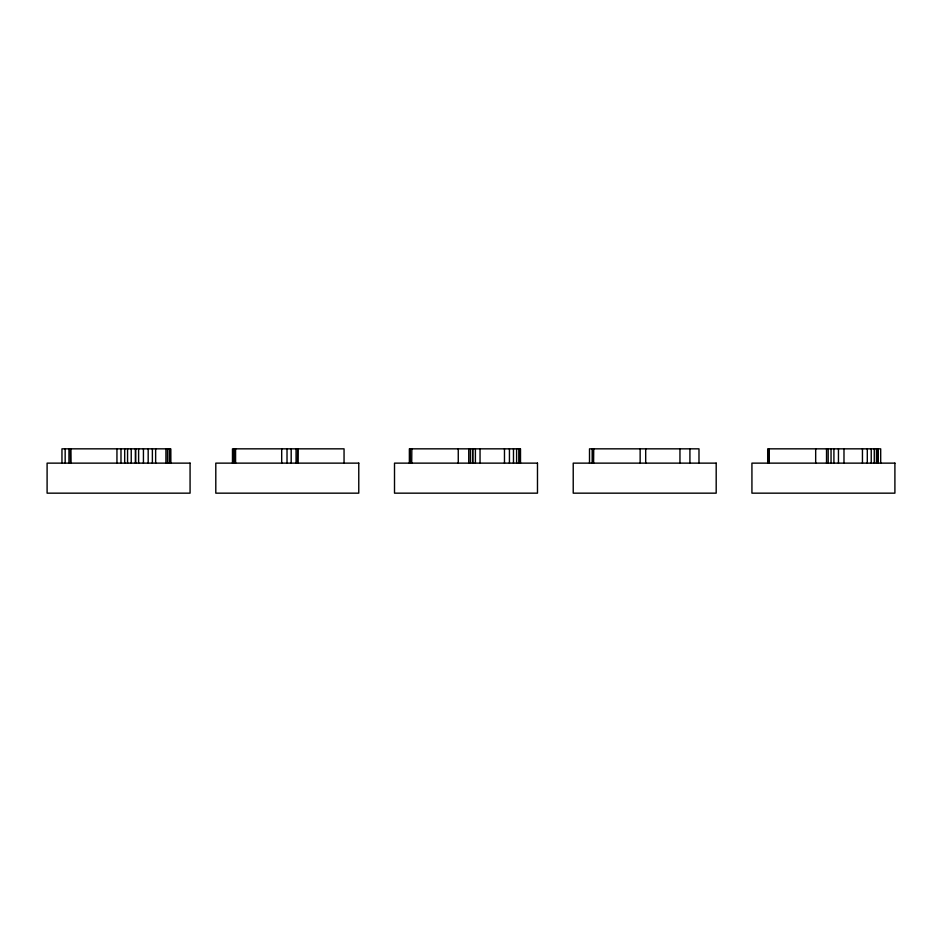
<?xml version="1.0" encoding="UTF-8"?>
<svg xmlns="http://www.w3.org/2000/svg" width="942" height="942" viewBox="0 0 942 942"><rect width="100%" height="100%" fill="white"/><g stroke="black" fill="none" stroke-linecap="round" stroke-linejoin="round"><path stroke-width="1.41" d="M880.688 463.134L880.688 448.839L767.695 448.839L767.695 463.134M878.144 448.839L878.144 463.134M877.661 448.839L877.72 463.134M876.437 448.839L876.437 463.134M874.27 448.839L874.27 463.134M871.232 448.839L871.232 463.134M867.299 448.839L867.299 463.134M862.448 448.839L862.448 463.134M843.985 448.839L843.985 463.134M838.451 448.839L838.451 463.134M833.917 448.839L833.917 463.134M831.044 448.839L831.044 463.134M828.183 448.839L828.183 463.134M826.534 448.839L826.534 463.134M815.678 448.839L815.678 463.134M698.988 463.134L698.988 448.839L589.504 448.839L589.504 463.134M689.921 448.839L689.921 463.134M679.959 448.839L679.959 463.134M645.694 448.839L645.694 463.134M640.148 448.839L640.148 463.134M593.719 448.839L593.601 463.134M592.718 448.839L592.718 463.134M592.165 448.839L592.165 463.134M520.502 463.134L520.502 448.839L409.37 448.839L409.37 463.134M520.078 448.839L520.078 463.134M518.795 448.839L518.795 463.134M516.605 448.839L516.605 463.134M513.484 448.839L513.484 463.134M509.434 448.839L509.434 463.134M504.476 448.839L504.476 463.134M480.043 448.839L480.043 463.134M475.392 448.839L475.392 463.134M472.825 448.839L472.825 463.134M472.519 448.839L472.519 463.134M470.364 448.839L470.364 463.134M468.739 448.839L468.739 463.134M458.259 448.839L458.259 463.134M411.831 448.839L411.713 463.134M410.276 448.839L410.276 463.134M344.054 463.134L344.054 448.839L232.474 448.839L232.474 463.134M297.931 448.839L297.931 463.134M297.613 448.839L297.507 463.134M296.071 448.839L296.071 463.134M291.184 448.839L291.184 463.134M287.016 448.839L287.016 463.134M281.693 448.839L281.693 463.134M235.582 448.839L235.582 463.134M233.71 448.839L233.71 463.134M170.738 463.134L170.738 448.839L61.96 448.839L61.96 463.134M170.384 448.839L170.42 463.134M169.301 448.839L169.301 463.134M167.499 448.839L167.499 463.134M165.922 448.839L165.922 463.134M155.642 448.839L155.642 463.134M152.38 448.839L152.38 463.134M148.177 448.839L148.177 463.134M143.431 448.839L143.431 463.134M138.615 448.839L138.615 463.134M135.648 448.839L135.648 463.134M135.412 448.839L135.412 463.134M131.232 448.839L131.232 463.134M127.57 448.839L127.57 463.134M124.685 448.839L124.685 463.134M120.988 448.839L120.988 463.134M116.949 448.839L116.949 463.134M70.838 448.839L70.838 463.134M70.403 448.839L70.52 463.134M68.966 448.839L68.966 463.134M65.163 448.839L65.163 463.134M190.072 463.134L47.1 463.134L47.1 493.161L190.072 493.161L190.072 463.134M358.772 463.134L215.8 463.134L215.8 493.161L358.772 493.161L358.772 463.134M537.482 463.134L394.51 463.134L394.51 493.161L537.482 493.161L537.482 463.134M716.191 463.134L573.219 463.134L573.219 493.161L716.191 493.161L716.191 463.134M894.9 463.134L751.928 463.134L751.928 493.161L894.9 493.161L894.9 463.134M769.249 463.134L769.249 448.839L769.143 463.134M235.264 463.134L235.264 448.839L235.147 463.134"/></g></svg>
